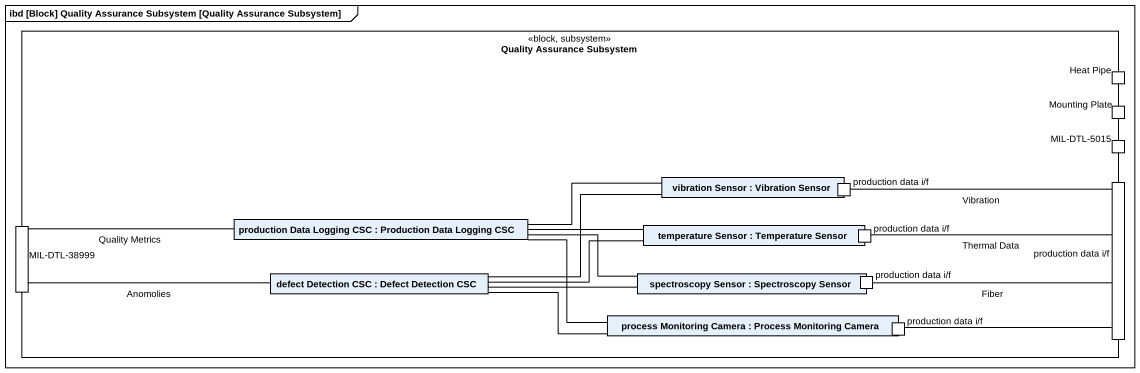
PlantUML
@startuml
mainframe ibd [Block] Quality Assurance Subsystem [Quality Assurance Subsystem]
rectangle "Quality Assurance Subsystem" as Quality_Assurance_Subsystem <<block, subsystem>> {
  port "Heat Pipe" as Heat_Pipe
  port "Mounting Plate" as Mounting_Plate
  port "MIL-DTL-5015" as MIL_DTL_5015
  rectangle "vibration Sensor : Vibration Sensor" as vibration_Sensor {
    port "production data i/f" as production_data_i_f
  }
  port "production data i/f" as production_data_i_f_2
  port "MIL-DTL-38999" as MIL_DTL_38999
  rectangle "production Data Logging CSC : Production Data Logging CSC" as production_Data_Logging_CSC
  rectangle "temperature Sensor : Temperature Sensor" as temperature_Sensor {
    port "production data i/f" as production_data_i_f_3
  }
  rectangle "defect Detection CSC : Defect Detection CSC" as defect_Detection_CSC
  rectangle "spectroscopy Sensor : Spectroscopy Sensor" as spectroscopy_Sensor {
    port "production data i/f" as production_data_i_f_4
  }
  rectangle "process Monitoring Camera : Process Monitoring Camera" as process_Monitoring_Camera {
    port "production data i/f" as production_data_i_f_5
  }
}
vibration_Sensor -left- production_Data_Logging_CSC
vibration_Sensor -left- defect_Detection_CSC
production_data_i_f_2 -left- production_data_i_f : Vibration
production_data_i_f_2 -left- production_data_i_f_3 : Thermal Data
production_data_i_f_2 -left- production_data_i_f_4 : Fiber
production_data_i_f_2 -left- production_data_i_f_5
production_Data_Logging_CSC -left- MIL_DTL_38999 : Quality Metrics
temperature_Sensor -left- production_Data_Logging_CSC
temperature_Sensor -left- defect_Detection_CSC
defect_Detection_CSC -left- MIL_DTL_38999 : Anomolies
spectroscopy_Sensor -left- production_Data_Logging_CSC
spectroscopy_Sensor -left- defect_Detection_CSC
process_Monitoring_Camera -left- production_Data_Logging_CSC
process_Monitoring_Camera -left- defect_Detection_CSC
@enduml
